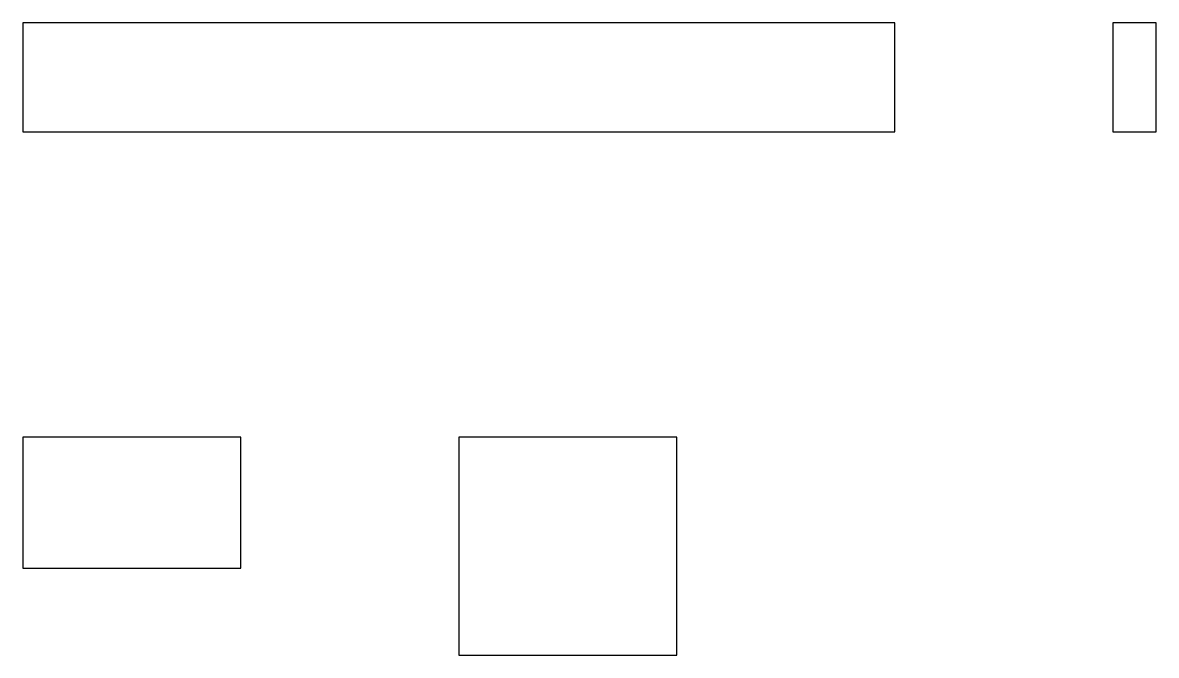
# Model space of a CAD drawing. Header units: millimetres. Extents: x 0 to 5200, y -2400 to 500.
import ezdxf

# ---------------------------------------------------------------- set-up
doc = ezdxf.new("R2010")
doc.units = ezdxf.units.MM

msp = doc.modelspace()

# ---------------------------------------------------------------- linework, layer by layer
at = {"layer": 'FORMA'}
for p, q in [((4000, 500), (0, 500)), ((0, 500), (0, 0)), ((4000, 0), (4000, 500)), ((5200, 500), (5000, 500)), ((5000, 500), (5000, 0)), ((5200, 0), (5200, 500)), ((0, 0), (4000, 0)), ((5000, 0), (5200, 0)), ((1000, -1400), (0, -1400)), ((0, -1400), (0, -2000)), ((1000, -2000), (1000, -1400)), ((3000, -1400), (2000, -1400)), ((2000, -1400), (2000, -2400)), ((3000, -2400), (3000, -1400)), ((0, -2000), (1000, -2000)), ((2000, -2400), (3000, -2400))]:
    msp.add_line(p, q, dxfattribs=at)

doc.saveas('drawing.dxf')
